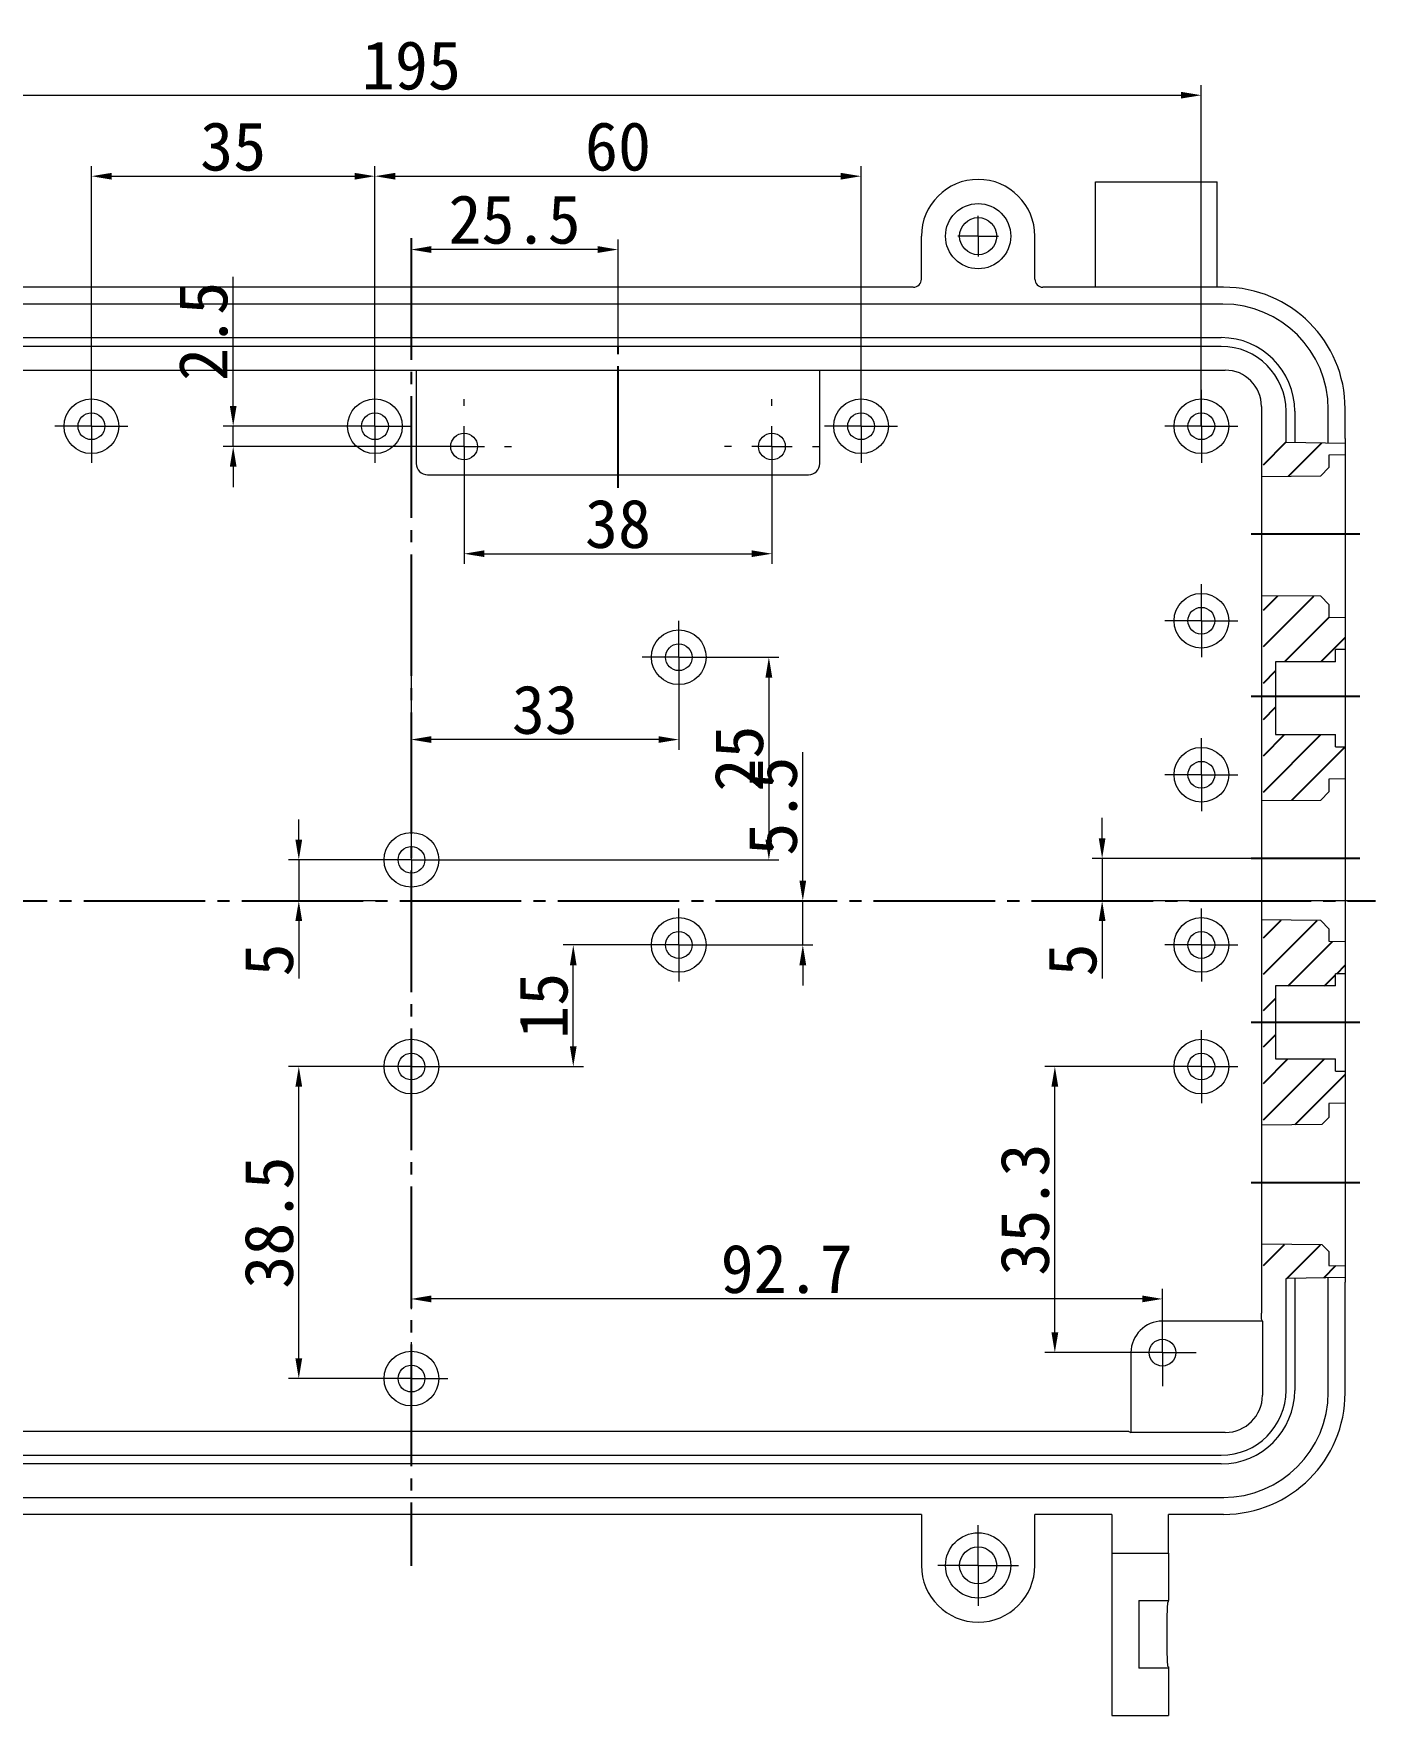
# Model space of a CAD drawing. Header units: millimetres. Extents: x -2350 to -557, y -483 to 312.
# Drawn here: x -784.4 to -618.8, y -482.5 to -275.1 of the extents above; entities that cross this region are included whole.
import ezdxf

# ---------------------------------------------------------------- set-up
doc = ezdxf.new("R2010")
doc.units = ezdxf.units.MM
doc.header["$LTSCALE"] = 0.5
doc.header["$PDSIZE"] = -1
doc.linetypes.add('EB_DASHDOT', pattern=[39, 30, -3, 3, -3])
doc.layers.get('0').update_dxf_attribs({"lineweight": 0})
doc.layers.add('CAXA0', color=7, linetype='Continuous', lineweight=70)
doc.layers.add('CAXA1', color=1, linetype='EB_DASHDOT', lineweight=25)
doc.styles.get("Standard").update_dxf_attribs({"font": ''})
doc.styles.get('Standard').set_extended_font_data('FangSong_GB2312')
doc.dimstyles.get("Standard").update_dxf_attribs({"dimtxt": 0.18, "dimasz": 0.18, "dimexe": 0.18, "dimexo": 0.0625, "dimgap": 0.09, "dimtad": 0, "dimtih": 1, "dimtoh": 1, "dimdec": 4, "dimzin": 0, "dimdsep": 46, "dimtxsty": 'Standard', "dimcen": 0.09, "dimadec": 0, "dimazin": 0, "dimtfac": 1, "dimtdec": 4, "dimtofl": 0, "dimtmove": 0, "dimatfit": 3, "dimfxl": 0, "dimtolj": 1, "dimtzin": 0, "dimarcsym": 0})

# ---------------------------------------------------------------- blocks, each defined once
blk = doc.blocks.new('CAXBLOCK1', base_point=(-26.09, 66.7))
at = {"color": 7, "linetype": 'Continuous', "lineweight": 0}
for p, q in [((-26.09, 71.7), (-26.09, 72.55)), ((-26.09, 66.7), (-26.09, 69.2)), ((-31.09, 66.7), (-31.94, 66.7)), ((-26.09, 66.7), (-28.59, 66.7)), ((-26.09, 66.7), (-26.09, 64.2)), ((-26.09, 66.7), (-23.59, 66.7)), ((-21.09, 66.7), (-20.23, 66.7)), ((-26.09, 61.7), (-26.09, 60.84))]:
    blk.add_line(p, q, dxfattribs=at)
blk = doc.blocks.new('CAXBLOCK2', base_point=(64.91, 69.2))
at = {"color": 7, "linetype": 'Continuous', "lineweight": 0}
for p, q in [((64.91, 71.7), (64.91, 73.7)), ((64.91, 69.2), (64.91, 71.7)), ((62.41, 69.2), (60.41, 69.2)), ((64.91, 69.2), (62.41, 69.2)), ((64.91, 69.2), (64.91, 66.7)), ((64.91, 69.2), (67.41, 69.2)), ((67.41, 69.2), (69.41, 69.2)), ((64.91, 66.7), (64.91, 64.7))]:
    blk.add_line(p, q, dxfattribs=at)
blk = doc.blocks.new('CAXBLOCK3', base_point=(64.91, 45.2))
at = {"color": 7, "linetype": 'Continuous', "lineweight": 0}
for p, q in [((64.91, 47.7), (64.91, 49.7)), ((64.91, 45.2), (64.91, 47.7)), ((62.41, 45.2), (60.41, 45.2)), ((64.91, 45.2), (62.41, 45.2)), ((64.91, 45.2), (64.91, 42.7)), ((64.91, 45.2), (67.41, 45.2)), ((67.41, 45.2), (69.41, 45.2)), ((64.91, 42.7), (64.91, 40.7))]:
    blk.add_line(p, q, dxfattribs=at)
blk = doc.blocks.new('CAXBLOCK4', base_point=(64.91, 26.2))
at = {"color": 7, "linetype": 'Continuous', "lineweight": 0}
for p, q in [((64.91, 28.7), (64.91, 30.7)), ((64.91, 26.2), (64.91, 28.7)), ((62.41, 26.2), (60.41, 26.2)), ((64.91, 26.2), (62.41, 26.2)), ((64.91, 26.2), (64.91, 23.7)), ((64.91, 26.2), (67.41, 26.2)), ((67.41, 26.2), (69.41, 26.2)), ((64.91, 23.7), (64.91, 21.7))]:
    blk.add_line(p, q, dxfattribs=at)
blk = doc.blocks.new('CAXBLOCK5', base_point=(64.91, 5.2))
at = {"color": 7, "linetype": 'Continuous', "lineweight": 0}
for p, q in [((64.91, 7.7), (64.91, 9.7)), ((64.91, 5.2), (64.91, 7.7)), ((62.41, 5.2), (60.41, 5.2)), ((64.91, 5.2), (62.41, 5.2)), ((64.91, 5.2), (64.91, 2.7)), ((64.91, 5.2), (67.41, 5.2)), ((67.41, 5.2), (69.41, 5.2)), ((64.91, 2.7), (64.91, 0.7))]:
    blk.add_line(p, q, dxfattribs=at)
blk = doc.blocks.new('CAXBLOCK6', base_point=(64.91, -9.8))
at = {"color": 7, "linetype": 'Continuous', "lineweight": 0}
for p, q in [((64.91, -7.3), (64.91, -5.3)), ((64.91, -9.8), (64.91, -7.3)), ((62.41, -9.8), (60.41, -9.8)), ((64.91, -9.8), (62.41, -9.8)), ((64.91, -9.8), (64.91, -12.3)), ((64.91, -9.8), (67.41, -9.8)), ((67.41, -9.8), (69.41, -9.8)), ((64.91, -12.3), (64.91, -14.3))]:
    blk.add_line(p, q, dxfattribs=at)
blk = doc.blocks.new('CAXBLOCK7', base_point=(-37.09, 69.2))
at = {"color": 7, "linetype": 'Continuous', "lineweight": 0}
for p, q in [((-37.09, 71.7), (-37.09, 73.7)), ((-37.09, 69.2), (-37.09, 71.7)), ((-39.59, 69.2), (-41.59, 69.2)), ((-37.09, 69.2), (-39.59, 69.2)), ((-37.09, 69.2), (-37.09, 66.7)), ((-37.09, 69.2), (-34.59, 69.2)), ((-34.59, 69.2), (-32.59, 69.2)), ((-37.09, 66.7), (-37.09, 64.7))]:
    blk.add_line(p, q, dxfattribs=at)
blk = doc.blocks.new('CAXBLOCK8', base_point=(22.91, 69.2))
at = {"color": 7, "linetype": 'Continuous', "lineweight": 0}
for p, q in [((22.91, 71.7), (22.91, 73.7)), ((22.91, 69.2), (22.91, 71.7)), ((20.41, 69.2), (18.41, 69.2)), ((22.91, 69.2), (20.41, 69.2)), ((22.91, 69.2), (22.91, 66.7)), ((22.91, 69.2), (25.41, 69.2)), ((25.41, 69.2), (27.41, 69.2)), ((22.91, 66.7), (22.91, 64.7))]:
    blk.add_line(p, q, dxfattribs=at)
blk = doc.blocks.new('CAXBLOCK9', base_point=(-72.09, 69.2))
at = {"color": 7, "linetype": 'Continuous', "lineweight": 0}
for p, q in [((-72.09, 71.7), (-72.09, 73.7)), ((-72.09, 69.2), (-72.09, 71.7)), ((-74.59, 69.2), (-76.59, 69.2)), ((-72.09, 69.2), (-74.59, 69.2)), ((-72.09, 69.2), (-72.09, 66.7)), ((-72.09, 69.2), (-69.59, 69.2)), ((-69.59, 69.2), (-67.59, 69.2)), ((-72.09, 66.7), (-72.09, 64.7))]:
    blk.add_line(p, q, dxfattribs=at)
blk = doc.blocks.new('CAXBLOCK16', base_point=(-32.59, -48.3))
at = {"color": 7, "linetype": 'Continuous', "lineweight": 0}
for p, q in [((-32.59, -45.8), (-32.59, -43.8)), ((-32.59, -48.3), (-32.59, -45.8)), ((-35.09, -48.3), (-37.09, -48.3)), ((-32.59, -48.3), (-35.09, -48.3)), ((-32.59, -48.3), (-32.59, -50.8)), ((-32.59, -48.3), (-30.09, -48.3)), ((-30.09, -48.3), (-28.09, -48.3)), ((-32.59, -50.8), (-32.59, -52.8))]:
    blk.add_line(p, q, dxfattribs=at)
blk = doc.blocks.new('CAXBLOCK17', base_point=(-32.59, -9.8))
at = {"color": 7, "linetype": 'Continuous', "lineweight": 0}
for p, q in [((-32.59, -7.3), (-32.59, -5.3)), ((-32.59, -9.8), (-32.59, -7.3)), ((-35.09, -9.8), (-37.09, -9.8)), ((-32.59, -9.8), (-35.09, -9.8)), ((-32.59, -9.8), (-32.59, -12.3)), ((-32.59, -9.8), (-30.09, -9.8)), ((-30.09, -9.8), (-28.09, -9.8)), ((-32.59, -12.3), (-32.59, -14.3))]:
    blk.add_line(p, q, dxfattribs=at)
blk = doc.blocks.new('CAXBLOCK18', base_point=(-32.59, 15.7))
at = {"color": 7, "linetype": 'Continuous', "lineweight": 0}
for p, q in [((-32.59, 18.2), (-32.59, 20.2)), ((-32.59, 15.7), (-32.59, 18.2)), ((-35.09, 15.7), (-37.09, 15.7)), ((-32.59, 15.7), (-35.09, 15.7)), ((-32.59, 15.7), (-32.59, 13.2)), ((-32.59, 15.7), (-30.09, 15.7)), ((-30.09, 15.7), (-28.09, 15.7)), ((-32.59, 13.2), (-32.59, 11.2))]:
    blk.add_line(p, q, dxfattribs=at)
blk = doc.blocks.new('CAXBLOCK19', base_point=(0.41, 5.2))
at = {"color": 7, "linetype": 'Continuous', "lineweight": 0}
for p, q in [((0.41, 7.7), (0.41, 9.7)), ((0.41, 5.2), (0.41, 7.7)), ((-2.09, 5.2), (-4.09, 5.2)), ((0.41, 5.2), (-2.09, 5.2)), ((0.41, 5.2), (0.41, 2.7)), ((0.41, 5.2), (2.91, 5.2)), ((2.91, 5.2), (4.91, 5.2)), ((0.41, 2.7), (0.41, 0.7))]:
    blk.add_line(p, q, dxfattribs=at)
blk = doc.blocks.new('CAXBLOCK20', base_point=(0.41, 40.7))
at = {"color": 7, "linetype": 'Continuous', "lineweight": 0}
for p, q in [((0.41, 43.2), (0.41, 45.2)), ((0.41, 40.7), (0.41, 43.2)), ((-2.09, 40.7), (-4.09, 40.7)), ((0.41, 40.7), (-2.09, 40.7)), ((0.41, 40.7), (0.41, 38.2)), ((0.41, 40.7), (2.91, 40.7)), ((2.91, 40.7), (4.91, 40.7)), ((0.41, 38.2), (0.41, 36.2))]:
    blk.add_line(p, q, dxfattribs=at)
blk = doc.blocks.new('CAXBLOCK22', base_point=(37.36, -71.35))
at = {"color": 7, "linetype": 'Continuous', "lineweight": 0}
for p, q in [((37.36, -68.85), (37.36, -66.38)), ((37.36, -71.35), (37.36, -68.85)), ((34.86, -71.35), (32.39, -71.35)), ((37.36, -71.35), (34.86, -71.35)), ((37.36, -71.35), (37.36, -73.85)), ((37.36, -71.35), (39.86, -71.35)), ((39.86, -71.35), (42.34, -71.35)), ((37.36, -73.85), (37.36, -76.33))]:
    blk.add_line(p, q, dxfattribs=at)
blk = doc.blocks.new('CAXBLOCK23', base_point=(37.36, 92.65))
at = {"color": 7, "linetype": 'Continuous', "lineweight": 0}
for q in [(37.36, 95.15), (34.86, 92.65), (37.36, 90.15), (39.86, 92.65)]:
    blk.add_line((37.36, 92.65), q, dxfattribs=at)
blk = doc.blocks.new('CAXBLOCK25', base_point=(11.91, 66.7))
at = {"color": 7, "linetype": 'Continuous', "lineweight": 0}
for p, q in [((11.91, 71.7), (11.91, 72.55)), ((11.91, 66.7), (11.91, 69.2)), ((6.91, 66.7), (6.06, 66.7)), ((11.91, 66.7), (9.41, 66.7)), ((11.91, 66.7), (11.91, 64.2)), ((11.91, 66.7), (14.41, 66.7)), ((16.91, 66.7), (17.77, 66.7)), ((11.91, 61.7), (11.91, 60.84))]:
    blk.add_line(p, q, dxfattribs=at)
blk = doc.blocks.new('CAXBLOCK26', base_point=(60.11, -45.1))
at = {"color": 7, "linetype": 'Continuous', "lineweight": 0}
for p, q in [((60.11, -42.6), (60.11, -40.95)), ((60.11, -45.1), (60.11, -42.6)), ((57.61, -45.1), (55.96, -45.1)), ((60.11, -45.1), (57.61, -45.1)), ((60.11, -45.1), (60.11, -47.6)), ((60.11, -45.1), (62.61, -45.1)), ((62.61, -45.1), (64.26, -45.1)), ((60.11, -47.6), (60.11, -49.25))]:
    blk.add_line(p, q, dxfattribs=at)
blk = doc.blocks.new('CAXBLOCK27', base_point=(656.31, -245.36))
at = {"layer": 'CAXA0', "color": 0, "linetype": 'Continuous', "lineweight": 25}
for p, q in [((72.58, 46.49), (74.35, 48.27)), ((72.58, 42), (78.8, 48.23)), ((75.21, 40.15), (80.71, 45.65)), ((79.7, 40.15), (82.66, 43.11)), ((72.58, 37.51), (74.08, 39.01)), ((72.58, 33.02), (74.08, 34.52)), ((72.58, 24.04), (79.68, 31.15)), ((72.58, 28.53), (75.19, 31.15)), ((76.07, 23.04), (82.66, 29.64))]:
    blk.add_line(p, q, dxfattribs=at)
blk = doc.blocks.new('CAXBLOCK28', base_point=(656.31, -245.36))
at = {"layer": 'CAXA0', "color": 0, "linetype": 'Continuous', "lineweight": 25}
for p, q in [((72.58, 6.08), (74.76, 8.26)), ((72.58, 1.59), (79.21, 8.22)), ((75.62, 0.15), (81.12, 5.64)), ((81.62, 1.65), (82.66, 2.7)), ((80.12, 0.15), (81.46, 1.5)), ((72.58, -2.9), (74.08, -1.4)), ((72.58, -7.39), (74.08, -5.89)), ((72.58, -16.37), (80.1, -8.85)), ((72.58, -11.88), (75.61, -8.85)), ((76.49, -16.95), (82.66, -10.77))]:
    blk.add_line(p, q, dxfattribs=at)
blk = doc.blocks.new('*D197')
at = {"color": 1, "lineweight": 20}
for p, q in [((-689.43, -379.55), (-689.43, -363.7)), ((-693.7, -382.05), (-688.18, -382.05)), ((-689.43, -387.5), (-689.43, -382.05)), ((-704.74, -387.5), (-688.18, -387.5)), ((-689.43, -390), (-689.43, -392.5))]:
    blk.add_line(p, q, dxfattribs=at)
at = {"color": 1}
for points in [[(-689.85, -379.55), (-689.01, -379.55), (-689.43, -382.05)], [(-689.01, -390), (-689.85, -390), (-689.43, -387.5)]]:
    blk.add_solid(points, dxfattribs=at)
at = {"layer": 'Defpoints', "color": 0}
for p in [(-693.7, -382.05), (-689.43, -382.05), (-704.74, -387.5)]:
    blk.add_point(p, dxfattribs=at)
at = {"color": 0, "insert": (-693.11, -370.37), "char_height": 6, "attachment_point": 5, "rotation": 90}
blk.add_mtext('\\fFangSong_GB2312;5.5', dxfattribs=at)
blk = doc.blocks.new('*D204')
at = {"color": 1, "lineweight": 20}
for p, q in [((-737.74, -402.5), (-752.89, -402.5)), ((-751.64, -438.5), (-751.64, -405)), ((-737.74, -441), (-752.89, -441))]:
    blk.add_line(p, q, dxfattribs=at)
at = {"color": 1}
for points in [[(-751.22, -405), (-752.06, -405), (-751.64, -402.5)], [(-752.06, -438.5), (-751.22, -438.5), (-751.64, -441)]]:
    blk.add_solid(points, dxfattribs=at)
at = {"layer": 'Defpoints', "color": 0}
for p in [(-751.64, -402.5), (-737.74, -402.5), (-737.74, -441)]:
    blk.add_point(p, dxfattribs=at)
at = {"color": 0, "insert": (-755.31, -421.75), "char_height": 6, "attachment_point": 5, "rotation": 90}
blk.add_mtext('\\fFangSong_GB2312;38.5', dxfattribs=at)
blk = doc.blocks.new('*D205')
at = {"color": 1, "lineweight": 20}
for p, q in [((-707.24, -387.5), (-719.01, -387.5)), ((-717.76, -400), (-717.76, -390)), ((-737.74, -402.5), (-716.51, -402.5))]:
    blk.add_line(p, q, dxfattribs=at)
at = {"color": 1}
for points in [[(-717.35, -390), (-718.18, -390), (-717.76, -387.5)], [(-718.18, -400), (-717.35, -400), (-717.76, -402.5)]]:
    blk.add_solid(points, dxfattribs=at)
at = {"layer": 'Defpoints', "color": 0}
for p in [(-717.76, -387.5), (-707.24, -387.5), (-737.74, -402.5)]:
    blk.add_point(p, dxfattribs=at)
at = {"color": 0, "insert": (-721.42, -395), "char_height": 6, "attachment_point": 5, "rotation": 90}
blk.add_mtext('\\fFangSong_GB2312;15', dxfattribs=at)
blk = doc.blocks.new('*D206')
at = {"color": 1, "lineweight": 20}
for p, q in [((-640.24, -402.5), (-659.57, -402.5)), ((-658.32, -435.3), (-658.32, -405)), ((-645.04, -437.8), (-659.57, -437.8))]:
    blk.add_line(p, q, dxfattribs=at)
at = {"color": 1}
for points in [[(-657.9, -405), (-658.74, -405), (-658.32, -402.5)], [(-658.74, -435.3), (-657.9, -435.3), (-658.32, -437.8)]]:
    blk.add_solid(points, dxfattribs=at)
at = {"layer": 'Defpoints', "color": 0}
for p in [(-658.32, -402.5), (-640.24, -402.5), (-645.04, -437.8)]:
    blk.add_point(p, dxfattribs=at)
at = {"color": 0, "insert": (-662, -420.15), "char_height": 6, "attachment_point": 5, "rotation": 90}
blk.add_mtext('\\fFangSong_GB2312;35.3', dxfattribs=at)
blk = doc.blocks.new('*D207')
at = {"color": 1, "lineweight": 20}
for p, q in [((-737.79, -426.97), (-737.79, -432.42)), ((-647.54, -431.17), (-735.29, -431.17)), ((-645.04, -437.8), (-645.04, -429.92))]:
    blk.add_line(p, q, dxfattribs=at)
at = {"color": 1}
for points in [[(-735.29, -430.75), (-735.29, -431.59), (-737.79, -431.17)], [(-647.54, -431.59), (-647.54, -430.75), (-645.04, -431.17)]]:
    blk.add_solid(points, dxfattribs=at)
at = {"layer": 'Defpoints', "color": 0}
for p in [(-737.79, -426.97), (-737.79, -431.17), (-645.04, -437.8)]:
    blk.add_point(p, dxfattribs=at)
at = {"color": 0, "insert": (-691.41, -427.49), "char_height": 6, "attachment_point": 5}
blk.add_mtext('\\fFangSong_GB2312;92.7', dxfattribs=at)
blk = doc.blocks.new('*D208')
at = {"color": 1, "lineweight": 20}
for p, q in [((-704.74, -352), (-692.37, -352)), ((-693.62, -354.5), (-693.62, -374.5)), ((-737.74, -377), (-692.37, -377))]:
    blk.add_line(p, q, dxfattribs=at)
at = {"color": 1}
for points in [[(-693.2, -354.5), (-694.04, -354.5), (-693.62, -352)], [(-694.04, -374.5), (-693.2, -374.5), (-693.62, -377)]]:
    blk.add_solid(points, dxfattribs=at)
at = {"layer": 'Defpoints', "color": 0}
for p in [(-704.74, -352), (-737.74, -377), (-693.62, -377)]:
    blk.add_point(p, dxfattribs=at)
at = {"color": 0, "insert": (-697.28, -364.5), "char_height": 6, "attachment_point": 5, "rotation": 90}
blk.add_mtext('\\fFangSong_GB2312;25', dxfattribs=at)
blk = doc.blocks.new('*D209')
at = {"color": 1, "lineweight": 20}
for p, q in [((-759.74, -321), (-759.74, -305.08)), ((-742.24, -323.5), (-760.99, -323.5)), ((-759.74, -326), (-759.74, -323.5)), ((-731.24, -326), (-760.99, -326)), ((-759.74, -328.5), (-759.74, -331))]:
    blk.add_line(p, q, dxfattribs=at)
at = {"color": 1}
for points in [[(-760.15, -321), (-759.32, -321), (-759.74, -323.5)], [(-759.32, -328.5), (-760.15, -328.5), (-759.74, -326)]]:
    blk.add_solid(points, dxfattribs=at)
at = {"layer": 'Defpoints', "color": 0}
for p in [(-759.74, -323.5), (-742.24, -323.5), (-731.24, -326)]:
    blk.add_point(p, dxfattribs=at)
at = {"color": 0, "insert": (-763.41, -311.79), "char_height": 6, "attachment_point": 5, "rotation": 90}
blk.add_mtext('\\fFangSong_GB2312;2.5', dxfattribs=at)
blk = doc.blocks.new('*D214')
at = {"color": 1, "lineweight": 20}
for p, q in [((-737.79, -300.31), (-737.79, -302.95)), ((-712.24, -313.56), (-712.24, -300.45)), ((-714.74, -301.7), (-735.29, -301.7))]:
    blk.add_line(p, q, dxfattribs=at)
at = {"color": 1}
for points in [[(-735.29, -301.28), (-735.29, -302.12), (-737.79, -301.7)], [(-714.74, -302.12), (-714.74, -301.28), (-712.24, -301.7)]]:
    blk.add_solid(points, dxfattribs=at)
at = {"layer": 'Defpoints', "color": 0}
for p in [(-737.79, -300.31), (-737.79, -301.7), (-712.24, -313.56)]:
    blk.add_point(p, dxfattribs=at)
at = {"color": 0, "insert": (-725.01, -298.02), "char_height": 6, "attachment_point": 5}
blk.add_mtext('\\fFangSong_GB2312;25.5', dxfattribs=at)
blk = doc.blocks.new('*D215')
at = {"color": 1, "lineweight": 20}
for p, q in [((-835.24, -323.5), (-835.24, -281.41)), ((-640.24, -323.5), (-640.24, -281.41)), ((-832.74, -282.66), (-642.74, -282.66))]:
    blk.add_line(p, q, dxfattribs=at)
at = {"color": 1}
for points in [[(-832.74, -282.24), (-832.74, -283.07), (-835.24, -282.66)], [(-642.74, -283.07), (-642.74, -282.24), (-640.24, -282.66)]]:
    blk.add_solid(points, dxfattribs=at)
at = {"layer": 'Defpoints', "color": 0}
for p in [(-640.24, -282.66), (-835.24, -323.5), (-640.24, -323.5)]:
    blk.add_point(p, dxfattribs=at)
at = {"color": 0, "insert": (-737.74, -279), "char_height": 6, "attachment_point": 5}
blk.add_mtext('\\fFangSong_GB2312;195', dxfattribs=at)
blk = doc.blocks.new('*D216')
at = {"color": 1, "lineweight": 20}
for p, q in [((-777.24, -323.5), (-777.24, -291.4)), ((-742.24, -323.5), (-742.24, -291.4)), ((-774.74, -292.65), (-744.74, -292.65))]:
    blk.add_line(p, q, dxfattribs=at)
at = {"color": 1}
for points in [[(-774.74, -292.24), (-774.74, -293.07), (-777.24, -292.65)], [(-744.74, -293.07), (-744.74, -292.24), (-742.24, -292.65)]]:
    blk.add_solid(points, dxfattribs=at)
at = {"layer": 'Defpoints', "color": 0}
for p in [(-742.24, -292.65), (-777.24, -323.5), (-742.24, -323.5)]:
    blk.add_point(p, dxfattribs=at)
at = {"color": 0, "insert": (-759.74, -289), "char_height": 6, "attachment_point": 5}
blk.add_mtext('\\fFangSong_GB2312;35', dxfattribs=at)
blk = doc.blocks.new('*D217')
at = {"color": 1, "lineweight": 20}
for p, q in [((-742.24, -323.5), (-742.24, -291.4)), ((-682.24, -323.5), (-682.24, -291.4)), ((-739.74, -292.65), (-684.74, -292.65))]:
    blk.add_line(p, q, dxfattribs=at)
at = {"color": 1}
for points in [[(-739.74, -292.24), (-739.74, -293.07), (-742.24, -292.65)], [(-684.74, -293.07), (-684.74, -292.24), (-682.24, -292.65)]]:
    blk.add_solid(points, dxfattribs=at)
at = {"layer": 'Defpoints', "color": 0}
for p in [(-682.24, -292.65), (-742.24, -323.5), (-682.24, -323.5)]:
    blk.add_point(p, dxfattribs=at)
at = {"color": 0, "insert": (-712.24, -289), "char_height": 6, "attachment_point": 5}
blk.add_mtext('\\fFangSong_GB2312;60', dxfattribs=at)
blk = doc.blocks.new('*D218')
at = {"color": 1, "lineweight": 20}
for p, q in [((-731.24, -326), (-731.24, -340.48)), ((-693.24, -326), (-693.24, -340.48)), ((-728.74, -339.23), (-695.74, -339.23))]:
    blk.add_line(p, q, dxfattribs=at)
at = {"color": 1}
for points in [[(-728.74, -338.81), (-728.74, -339.64), (-731.24, -339.23)], [(-695.74, -339.64), (-695.74, -338.81), (-693.24, -339.23)]]:
    blk.add_solid(points, dxfattribs=at)
at = {"layer": 'Defpoints', "color": 0}
for p in [(-731.24, -326), (-693.24, -326), (-693.24, -339.23)]:
    blk.add_point(p, dxfattribs=at)
at = {"color": 0, "insert": (-712.24, -335.57), "char_height": 6, "attachment_point": 5}
blk.add_mtext('\\fFangSong_GB2312;38', dxfattribs=at)
blk = doc.blocks.new('*D219')
at = {"color": 1, "lineweight": 20}
for p, q in [((-737.79, -350.78), (-737.79, -363.41)), ((-704.74, -352), (-704.74, -363.41)), ((-707.24, -362.16), (-735.29, -362.16))]:
    blk.add_line(p, q, dxfattribs=at)
at = {"color": 1}
for points in [[(-735.29, -361.74), (-735.29, -362.57), (-737.79, -362.16)], [(-707.24, -362.57), (-707.24, -361.74), (-704.74, -362.16)]]:
    blk.add_solid(points, dxfattribs=at)
at = {"layer": 'Defpoints', "color": 0}
for p in [(-737.79, -350.78), (-704.74, -352), (-737.79, -362.16)]:
    blk.add_point(p, dxfattribs=at)
at = {"color": 0, "insert": (-721.26, -358.5), "char_height": 6, "attachment_point": 5}
blk.add_mtext('\\fFangSong_GB2312;33', dxfattribs=at)
blk = doc.blocks.new('*D220')
at = {"color": 1, "lineweight": 20}
for p, q in [((-751.64, -374.5), (-751.64, -372)), ((-737.74, -377), (-752.89, -377)), ((-751.64, -377), (-751.64, -382.05)), ((-741.9, -382.05), (-752.89, -382.05)), ((-751.64, -384.55), (-751.64, -391.63))]:
    blk.add_line(p, q, dxfattribs=at)
at = {"color": 1}
for points in [[(-752.06, -374.5), (-751.22, -374.5), (-751.64, -377)], [(-751.22, -384.55), (-752.06, -384.55), (-751.64, -382.05)]]:
    blk.add_solid(points, dxfattribs=at)
at = {"layer": 'Defpoints', "color": 0}
for p in [(-737.74, -377), (-751.64, -382.05), (-741.9, -382.05)]:
    blk.add_point(p, dxfattribs=at)
at = {"color": 0, "insert": (-755.3, -389.34), "char_height": 6, "attachment_point": 5, "rotation": 90}
blk.add_mtext('\\fFangSong_GB2312;5', dxfattribs=at)
blk = doc.blocks.new('*D221')
at = {"color": 1, "lineweight": 20}
for p, q in [((-652.48, -374.33), (-652.48, -371.83)), ((-620.69, -376.83), (-653.73, -376.83)), ((-652.48, -376.83), (-652.48, -382.05)), ((-618.76, -382.05), (-653.73, -382.05)), ((-652.48, -384.55), (-652.48, -391.63))]:
    blk.add_line(p, q, dxfattribs=at)
at = {"color": 1}
for points in [[(-652.9, -374.33), (-652.07, -374.33), (-652.48, -376.83)], [(-652.07, -384.55), (-652.9, -384.55), (-652.48, -382.05)]]:
    blk.add_solid(points, dxfattribs=at)
at = {"layer": 'Defpoints', "color": 0}
for p in [(-620.69, -376.83), (-652.48, -382.05), (-618.76, -382.05)]:
    blk.add_point(p, dxfattribs=at)
at = {"color": 0, "insert": (-656.14, -389.34), "char_height": 6, "attachment_point": 5, "rotation": 90}
blk.add_mtext('\\fFangSong_GB2312;5', dxfattribs=at)

msp = doc.modelspace()

# ---------------------------------------------------------------- linework, layer by layer
at = {"color": 7, "linetype": 'Continuous', "lineweight": 15}
for p, q in [((-653.287, -293.35), (-638.287, -293.35)), ((-653.287, -306.35), (-653.287, -293.35)), ((-638.287, -306.35), (-638.287, -293.35)), ((-674.787, -305.35), (-674.787, -300.05)), ((-660.787, -305.35), (-660.787, -300.05)), ((-675.787, -306.35), (-799.787, -306.35)), ((-637.485, -306.35), (-659.787, -306.35)), ((-637.569, -308.428), (-838.006, -308.428)), ((-837.787, -312.571), (-637.787, -312.571)), ((-637.787, -313.65), (-837.787, -313.65)), ((-838.287, -316.58), (-637.287, -316.58)), ((-737.139, -316.541), (-737.139, -328.1)), ((-687.335, -328.1), (-687.335, -316.582)), ((-632.817, -321.05), (-632.817, -432.926)), ((-624.566, -325.556), (-624.566, -321.431)), ((-622.487, -325.017), (-622.487, -321.347)), ((-629.787, -325.465), (-629.787, -321.65)), ((-628.709, -321.65), (-628.709, -325.484)), ((-629.787, -325.465), (-622.487, -325.593)), ((-622.487, -325.017), (-622.487, -429.083)), ((-622.487, -325.593), (-622.487, -327.015)), ((-622.487, -327.015), (-624.497, -327.05)), ((-624.497, -327.05), (-624.497, -328.604)), ((-622.487, -327.015), (-622.487, -347.085)), ((-735.737, -329.502), (-688.737, -329.502)), ((-632.817, -329.685), (-625.497, -329.621)), ((-625.497, -329.621), (-624.497, -328.604)), ((-625.497, -344.478), (-632.817, -344.414)), ((-624.497, -345.496), (-625.497, -344.478)), ((-624.497, -345.496), (-624.497, -347.05)), ((-624.497, -347.05), (-622.487, -347.085)), ((-622.487, -347.085), (-622.487, -351.05)), ((-631.075, -352.55), (-631.075, -361.55)), ((-623.687, -352.55), (-631.075, -352.55)), ((-622.487, -351.05), (-623.687, -351.05)), ((-623.687, -352.55), (-623.687, -351.05)), ((-622.487, -351.05), (-622.487, -363.05)), ((-631.075, -361.55), (-623.687, -361.55)), ((-623.687, -363.05), (-623.687, -361.55)), ((-623.687, -363.05), (-622.487, -363.05)), ((-622.487, -363.05), (-622.487, -367.015)), ((-622.487, -367.015), (-624.497, -367.05)), ((-624.497, -367.05), (-624.497, -368.604)), ((-622.487, -367.015), (-622.487, -387.085)), ((-625.497, -369.621), (-624.497, -368.604)), ((-632.817, -369.685), (-625.497, -369.621)), ((-625.497, -384.478), (-632.817, -384.414)), ((-624.497, -385.496), (-625.497, -384.478)), ((-624.497, -385.496), (-624.497, -387.05)), ((-624.497, -387.05), (-622.487, -387.085)), ((-622.487, -387.085), (-622.487, -391.05)), ((-622.487, -391.05), (-623.687, -391.05)), ((-623.687, -392.55), (-623.687, -391.05)), ((-622.487, -391.05), (-622.487, -403.05)), ((-623.687, -392.55), (-631.075, -392.55)), ((-631.075, -392.55), (-631.075, -401.55)), ((-631.075, -401.55), (-623.687, -401.55)), ((-623.687, -403.05), (-623.687, -401.55)), ((-623.687, -403.05), (-622.487, -403.05)), ((-622.487, -403.05), (-622.487, -407.015)), ((-622.487, -407.015), (-624.497, -407.05)), ((-624.497, -407.05), (-624.497, -408.767)), ((-622.487, -407.015), (-622.487, -427.085)), ((-632.817, -409.685), (-625.335, -409.62)), ((-625.335, -409.62), (-624.497, -408.767)), ((-625.335, -424.48), (-632.817, -424.415)), ((-624.497, -425.333), (-625.335, -424.48)), ((-624.497, -425.333), (-624.497, -427.05)), ((-624.497, -427.05), (-622.487, -427.085)), ((-622.487, -427.085), (-622.487, -428.507)), ((-629.787, -442.45), (-629.787, -428.632)), ((-622.487, -428.507), (-629.687, -428.632)), ((-628.709, -428.615), (-628.709, -442.45)), ((-624.566, -442.668), (-624.566, -428.543)), ((-622.487, -442.752), (-622.487, -429.083)), ((-632.817, -433.665), (-632.817, -432.926)), ((-632.694, -433.912), (-645.037, -433.912)), ((-632.694, -433.912), (-632.817, -433.665)), ((-632.694, -433.912), (-632.694, -443.05)), ((-648.925, -437.8), (-648.925, -447.643)), ((-649.172, -447.52), (-838.287, -447.52)), ((-649.172, -447.52), (-648.925, -447.643)), ((-637.287, -447.643), (-648.925, -447.643)), ((-837.787, -450.45), (-637.787, -450.45)), ((-637.787, -451.528), (-837.787, -451.528)), ((-838.006, -455.671), (-637.569, -455.671)), ((-637.569, -455.671), (-637.49, -455.75)), ((-674.787, -457.75), (-800.787, -457.75)), ((-674.787, -457.75), (-674.787, -464.05)), ((-651.287, -457.75), (-660.787, -457.75)), ((-660.787, -464.05), (-660.787, -457.75)), ((-651.287, -457.75), (-651.287, -462.55)), ((-644.287, -462.55), (-644.287, -457.75)), ((-637.485, -457.75), (-644.287, -457.75)), ((-651.287, -462.55), (-644.287, -462.55)), ((-651.287, -462.55), (-651.287, -482.55)), ((-644.287, -462.55), (-644.287, -468.391)), ((-647.946, -468.391), (-644.287, -468.391)), ((-644.287, -468.55), (-644.287, -468.391)), ((-644.287, -476.708), (-647.946, -476.708)), ((-644.287, -476.55), (-644.287, -476.708)), ((-644.287, -476.708), (-644.287, -482.55)), ((-651.287, -482.55), (-644.287, -482.55))]:
    msp.add_line(p, q, dxfattribs=at)
for centre, radius in [((-667.787, -300.05), 4.027), ((-667.787, -300.05), 2.291), ((-777.237, -323.5), 3.375), ((-742.237, -323.5), 3.375), ((-682.237, -323.5), 3.375), ((-640.237, -323.5), 3.375), ((-777.237, -323.5), 1.65), ((-742.237, -323.5), 1.65), ((-682.237, -323.5), 1.65), ((-640.237, -323.5), 1.65), ((-731.237, -326), 1.65), ((-693.237, -326), 1.65), ((-640.237, -347.5), 3.375), ((-640.237, -347.5), 1.65), ((-704.737, -352), 3.375), ((-704.737, -352), 1.65), ((-640.237, -366.5), 3.375), ((-640.237, -366.5), 1.65), ((-737.737, -377), 3.375), ((-737.737, -377), 1.65), ((-704.737, -387.5), 3.375), ((-704.737, -387.5), 1.65), ((-640.237, -387.5), 3.375), ((-640.237, -387.5), 1.65), ((-737.737, -402.5), 3.375), ((-640.237, -402.5), 3.375), ((-737.737, -402.5), 1.65), ((-640.237, -402.5), 1.65), ((-737.737, -441), 3.375), ((-645.037, -437.8), 1.65), ((-737.737, -441), 1.65), ((-667.787, -464.05), 4.027), ((-667.787, -464.05), 2.291)]:
    msp.add_circle(centre, radius, dxfattribs=at)
for centre, radius, start, end in [((-667.787, -300.05), 7, 0, 180), ((-637.787, -321.65), 9.079, 0, 90), ((-637.787, -321.65), 8, 0, 90), ((-637.287, -321.05), 4.47, 0, 90), ((-735.737, -328.1), 1.402, 180, 270), ((-688.737, -328.1), 1.402, 270, 0), ((-645.037, -437.8), 3.888, 90, 180), ((-637.787, -442.45), 8, 270, 0), ((-637.787, -442.45), 9.079, 270, 0), ((-637.287, -443.05), 4.593, 270, 0), ((-667.787, -464.05), 7, 180, 0)]:
    msp.add_arc(centre, radius, start, end, dxfattribs=at)
for centre, major_axis, ratio, start_param, end_param in [((-675.787, -305.35), (0.707, -0.707), 0.9996955, 5.4979394, 7.0684312), ((-659.787, -305.35), (0.707, 0.707), 0.9996955, 2.3563468, 3.9268385), ((-637.489, -321.352), (10.61, 10.61), 0.9996955, 5.4979394, 7.0684312), ((-637.573, -321.435), (9.199, 9.199), 0.9996955, 5.4979394, 7.0684312), ((-637.573, -442.664), (9.199, -9.199), 0.9996955, 5.4979394, 7.0684312), ((-637.489, -442.747), (10.61, -10.61), 0.9996955, 5.4979394, 7.0684312), ((-647.787, -472.55), (0, 10), 0.0174551, 1.1418927, 1.9997), ((-644.362, -472.55), (0, 4), 0.0375422, 0, 3.1415927)]:
    msp.add_ellipse(centre, major_axis=major_axis, ratio=ratio, start_param=start_param, end_param=end_param, dxfattribs=at)
at = {"layer": 'CAXA0', "color": 7, "linetype": 'Continuous', "lineweight": 25}
for p, q in [((-632.575, -328.247), (-629.793, -325.465)), ((-629.494, -329.656), (-625.38, -325.542)), ((-632.575, -427.03), (-629.984, -424.439)), ((-629.687, -428.632), (-625.533, -424.478)), ((-625.117, -428.553), (-623.63, -427.065))]:
    msp.add_line(p, q, dxfattribs=at)
at = {"layer": 'CAXA1', "linetype": 'EB_DASHDOT', "lineweight": 25}
for p, q in [((-737.787, -300.306), (-737.787, -464.098)), ((-712.237, -331.1), (-712.237, -313.561)), ((-620.687, -336.831), (-634.075, -336.831)), ((-620.687, -356.831), (-634.075, -356.831)), ((-620.687, -376.831), (-634.075, -376.831)), ((-856.185, -382.05), (-618.756, -382.05)), ((-620.687, -397.05), (-634.075, -397.05)), ((-620.687, -416.831), (-634.075, -416.831))]:
    msp.add_line(p, q, dxfattribs=at)

# ---------------------------------------------------------------- block references
at = {"color": 7, "linetype": 'Continuous', "lineweight": 0}
for name, p in [('CAXBLOCK23', (-667.787, -300.05)), ('CAXBLOCK9', (-777.237, -323.5)), ('CAXBLOCK7', (-742.237, -323.5)), ('CAXBLOCK8', (-682.237, -323.5)), ('CAXBLOCK2', (-640.237, -323.5)), ('CAXBLOCK1', (-731.237, -326)), ('CAXBLOCK25', (-693.237, -326)), ('CAXBLOCK3', (-640.237, -347.5)), ('CAXBLOCK27', (-48.844, -638.052)), ('CAXBLOCK20', (-704.737, -352)), ('CAXBLOCK4', (-640.237, -366.5)), ('CAXBLOCK18', (-737.737, -377)), ('CAXBLOCK19', (-704.737, -387.5)), ('CAXBLOCK5', (-640.237, -387.5)), ('CAXBLOCK28', (-48.844, -638.052)), ('CAXBLOCK17', (-737.737, -402.5)), ('CAXBLOCK6', (-640.237, -402.5)), ('CAXBLOCK26', (-645.037, -437.8)), ('CAXBLOCK16', (-737.737, -441)), ('CAXBLOCK22', (-667.787, -464.05))]:
    msp.add_blockref(name, p, dxfattribs=at)

# ---------------------------------------------------------------- dimensions: what is measured, and where the dimension line sits
for base, p1, p2, text, picture, middle in [((-640.237, -282.658), (-835.237, -323.5), (-640.237, -323.5), '\\fFangSong_GB2312;195', '*D215', (-737.737, -278.998)), ((-742.237, -292.654), (-777.237, -323.5), (-742.237, -323.5), '\\fFangSong_GB2312;35', '*D216', (-759.737, -288.995)), ((-682.237, -292.654), (-742.237, -323.5), (-682.237, -323.5), '\\fFangSong_GB2312;60', '*D217', (-712.237, -288.995)), ((-693.237, -339.226), (-731.237, -326), (-693.237, -326), '\\fFangSong_GB2312;38', '*D218', (-712.237, -335.566)), ((-737.787, -362.155), (-704.737, -352), (-737.787, -350.781), '\\fFangSong_GB2312;33', '*D219', (-721.262, -358.496)), ((-737.787, -431.17), (-645.037, -437.8), (-737.787, -426.967), '\\fFangSong_GB2312;92.7', '*D207', (-691.412, -427.494))]:
    dim = msp.add_linear_dim(base=base, p1=p1, p2=p2, text=text, dimstyle='Standard', override={"dimtxt": 6, "dimasz": 2.5, "dimexe": 1.25, "dimexo": 0, "dimgap": 0.625, "dimtad": 1, "dimtih": 0, "dimtoh": 0, "dimdec": 2, "dimzin": 8, "dimcen": -2.5, "dimclrd": 1, "dimclre": 1, "dimtdec": 2, "dimtofl": 1, "dimatfit": 0, "dimtolj": 0, "dimtzin": 8, "dimlwd": 20, "dimlwe": 20})
    dim.commit()
    dim.dimension.update_dxf_attribs({"geometry": picture, "text_midpoint": middle})
for base, p1, p2, angle, text, picture, middle in [((-737.787, -301.699), (-712.237, -313.561), (-737.787, -300.306), 180, '\\fFangSong_GB2312;25.5', '*D214', (-725.012, -298.023)), ((-759.737, -323.5), (-731.237, -326), (-742.237, -323.5), 90, '\\fFangSong_GB2312;2.5', '*D209', (-763.414, -311.789)), ((-693.62, -377), (-704.737, -352), (-737.737, -377), 90, '\\fFangSong_GB2312;25', '*D208', (-697.279, -364.5)), ((-689.429, -382.05), (-704.737, -387.5), (-693.703, -382.05), 90, '\\fFangSong_GB2312;5.5', '*D197', (-693.105, -370.373)), ((-751.638, -382.05), (-737.737, -377), (-741.903, -382.05), 90, '\\fFangSong_GB2312;5', '*D220', (-755.298, -389.338)), ((-652.483, -382.05), (-620.687, -376.831), (-618.756, -382.05), 270, '\\fFangSong_GB2312;5', '*D221', (-656.142, -389.338)), ((-717.763, -387.5), (-737.737, -402.5), (-707.237, -387.5), 270, '\\fFangSong_GB2312;15', '*D205', (-721.423, -395)), ((-751.638, -402.5), (-737.737, -441), (-737.737, -402.5), 90, '\\fFangSong_GB2312;38.5', '*D204', (-755.315, -421.75)), ((-658.319, -402.5), (-645.037, -437.8), (-640.237, -402.5), 90, '\\fFangSong_GB2312;35.3', '*D206', (-661.995, -420.15))]:
    dim = msp.add_linear_dim(base=base, p1=p1, p2=p2, angle=angle, text=text, dimstyle='Standard', override={"dimtxt": 6, "dimasz": 2.5, "dimexe": 1.25, "dimexo": 0, "dimgap": 0.625, "dimtad": 1, "dimtih": 0, "dimtoh": 0, "dimdec": 2, "dimzin": 8, "dimcen": -2.5, "dimclrd": 1, "dimclre": 1, "dimtdec": 2, "dimtofl": 1, "dimatfit": 0, "dimtolj": 0, "dimtzin": 8, "dimlwd": 20, "dimlwe": 20})
    dim.commit()
    dim.dimension.update_dxf_attribs({"geometry": picture, "text_midpoint": middle})

doc.saveas('drawing.dxf')
